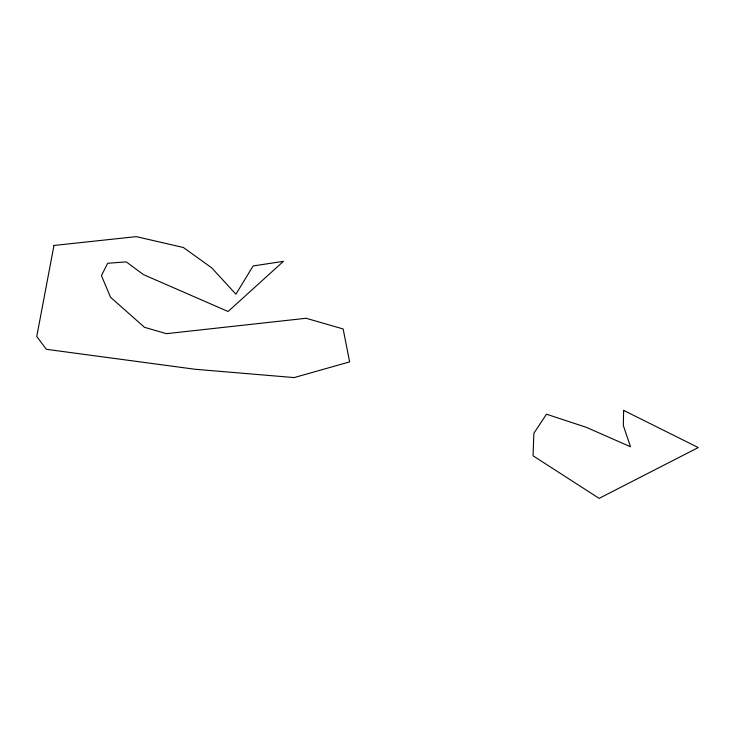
<?xml version="1.0" encoding="UTF-8"?>
<svg xmlns="http://www.w3.org/2000/svg" width="735" height="735" viewBox="0 0 735 735"><rect width="100%" height="100%" fill="white"/><g stroke="black" fill="none" stroke-linecap="round" stroke-linejoin="round"><path stroke-width="1.1" d="M623.638 410.378L623.317 425.519L630.511 446.761L586.291 427.32L546.491 414.209L533.849 433.301L533.068 455.801L599.126 498.367L698.25 447.569L623.638 410.378M53.958 245.472L36.75 336.511L46.388 349.309L194.931 369.246L294.119 377.579L349.63 361.886L343.135 328.949L306.1 318.283L166.413 333.662L144.501 327.314L110.535 297.262L101.439 275.616L107.668 263.268L126.236 261.88L143.555 274.66L228.089 311.493L283.453 261.338L253.152 265.951L235.917 294.193L211.68 267.816L183.382 247.502L136.269 236.633L53.958 245.472"/></g></svg>
